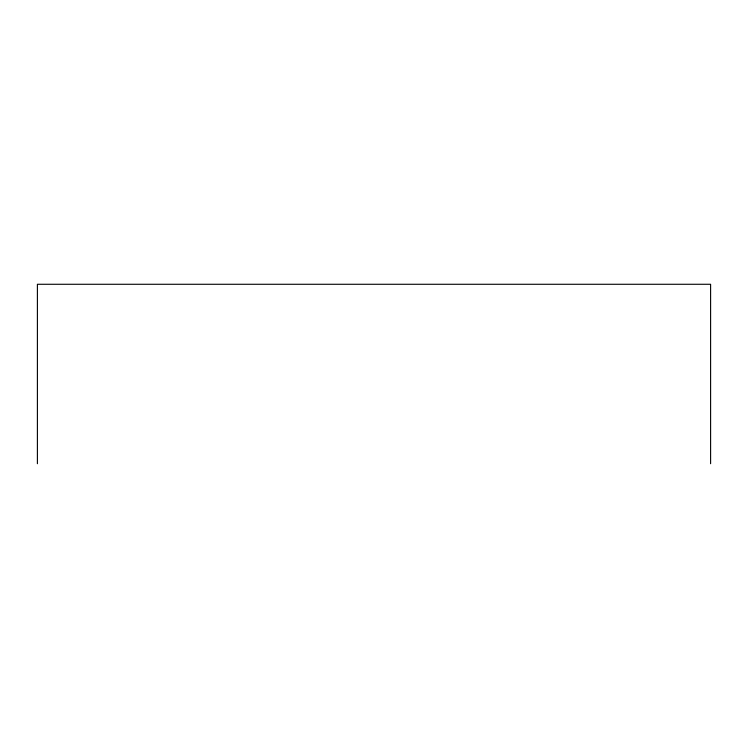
<?xml version="1.0" encoding="UTF-8"?>
<svg xmlns="http://www.w3.org/2000/svg" width="748" height="748" viewBox="0 0 748 748"><rect width="100%" height="100%" fill="white"/><g stroke="black" fill="none" stroke-linecap="round" stroke-linejoin="round"><path stroke-width="1.12" d="M710.6 463.723L710.6 284.277L37.4 284.277L37.4 463.723"/></g></svg>
